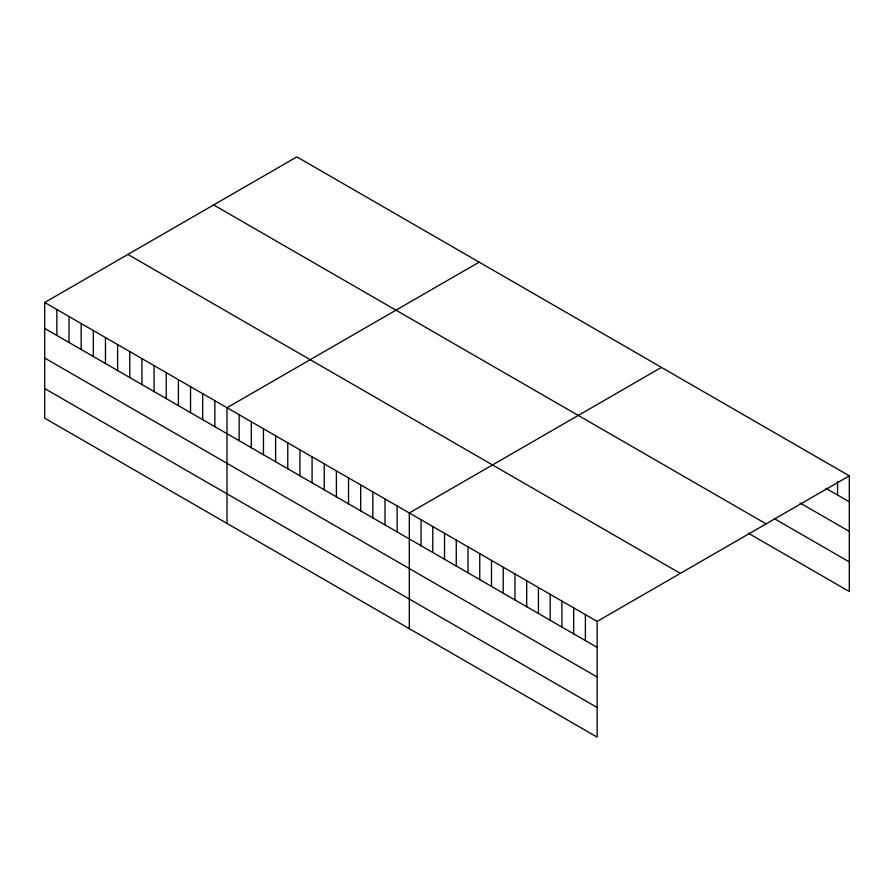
<?xml version="1.0" encoding="UTF-8"?>
<svg xmlns="http://www.w3.org/2000/svg" width="894" height="894" viewBox="0 0 894 894"><rect width="100%" height="100%" fill="white"/><g stroke="black" fill="none" stroke-linecap="round" stroke-linejoin="round"><path stroke-width="1.34" d="M44.7 302.474L597.136 621.419L597.136 737.114L44.7 418.168L44.7 302.474L296.864 156.886L849.3 475.832L849.3 591.526L748.345 533.237M479.173 262.143L227.009 407.72L227.009 523.415M661.471 367.389L409.307 512.977L409.307 628.672M597.136 621.419L849.3 475.832M825.821 488.247L849.3 501.802M799.996 502.942L849.3 531.405M774.17 518.542L849.3 561.913M213.655 204.927L766.091 523.873M127.909 254.432L680.345 573.378M44.7 328.433L597.136 647.379M44.7 358.047L597.136 676.993M44.7 388.555L597.136 707.5M837.566 481.352L837.566 495.019M585.391 614.636L585.391 640.607M573.657 607.864L573.657 633.824M561.913 601.081L561.913 627.052M550.179 594.309L550.179 620.268M538.434 587.526L538.434 613.496M526.7 580.754L526.7 606.713M514.966 573.97L514.966 599.941M503.221 567.198L503.221 593.158M491.488 560.415L491.488 586.386M479.743 553.643L479.743 579.603M468.009 546.86L468.009 572.831M456.264 540.088L456.264 566.047M444.53 533.305L444.53 559.275M432.785 526.532L432.785 552.492M421.052 519.749L421.052 545.72M397.159 505.959L397.159 531.93M385.001 498.941L385.001 524.912M372.843 491.923L372.843 517.894M360.695 484.906L360.695 510.876M348.537 477.888L348.537 503.858M336.39 470.881L336.39 496.841M324.231 463.863L324.231 489.823M312.084 456.845L312.084 482.805M299.926 449.827L299.926 475.787M287.767 442.809L287.767 468.769M275.62 435.791L275.62 461.762M263.462 428.774L263.462 454.744M251.315 421.756L251.315 447.726M239.156 414.738L239.156 440.708M214.851 400.713L214.851 426.673M202.692 393.695L202.692 419.655M190.545 386.677L190.545 412.637M178.387 379.659L178.387 405.619M166.239 372.642L166.239 398.601M154.081 365.624L154.081 391.583M141.934 358.606L141.934 384.576M129.775 351.588L129.775 377.559M117.617 344.57L117.617 370.541M105.47 337.552L105.47 363.523M93.311 330.534L93.311 356.505M81.164 323.527L81.164 349.487M69.006 316.51L69.006 342.469M56.858 309.492L56.858 335.451"/></g></svg>
